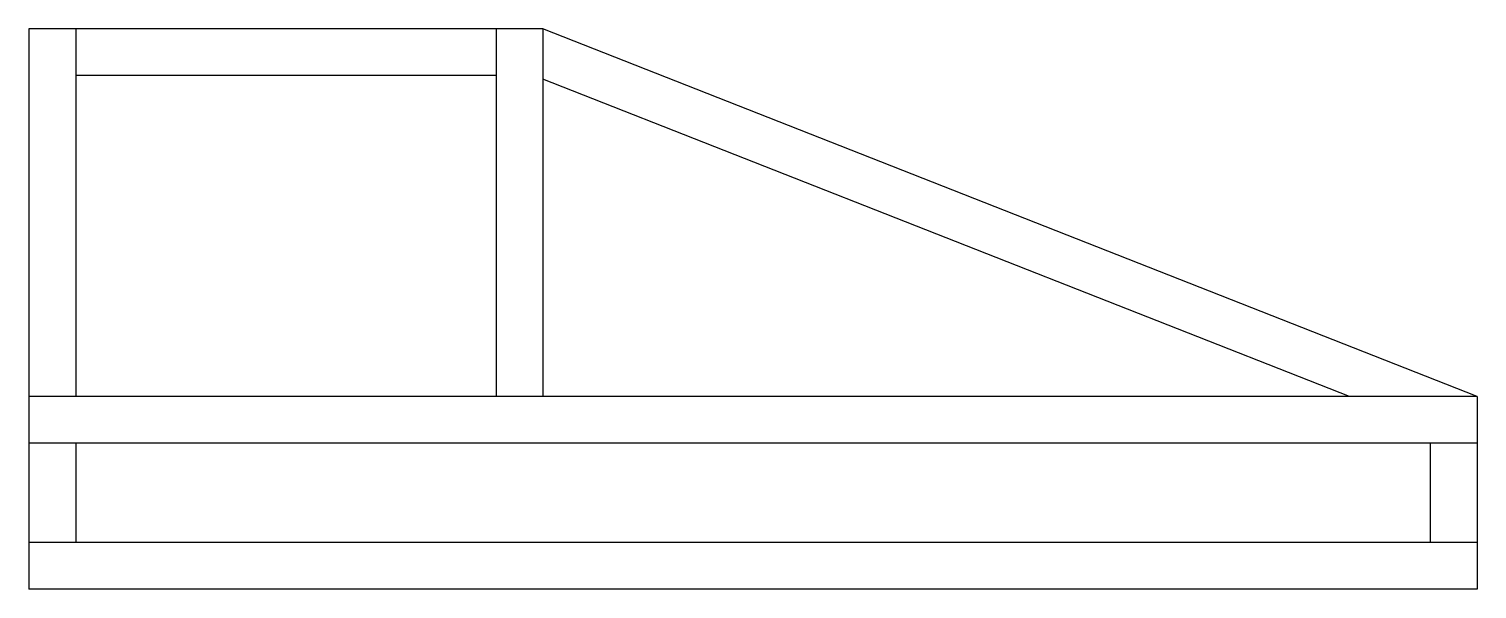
# Paper-space layout '_Front' of a CAD drawing. Header units: inches. Extents: x 0 to 62, y -12 to 12.
import ezdxf

# ---------------------------------------------------------------- set-up
doc = ezdxf.new("R2010")
doc.units = ezdxf.units.IN
doc.header["$MEASUREMENT"] = 0

psp = doc.layouts.new('_Front')

# ---------------------------------------------------------------- linework, layer by layer
at = {"color": 7, "linetype": 'Continuous', "lineweight": 25}
for p, q in [((22, 12), (0, 12)), ((0, 12), (0, -12)), ((2, 12), (2, -3.75)), ((20, 12), (20, -3.75)), ((22, 12), (22, -3.75)), ((62, -3.75), (22, 12)), ((20, 10), (2, 10)), ((56.541, -3.75), (22, 9.851)), ((62, -3.75), (0, -3.75)), ((62, -3.75), (62, -12)), ((62, -5.75), (0, -5.75)), ((2, -5.75), (2, -10)), ((60, -5.75), (60, -10)), ((62, -10), (0, -10)), ((62, -12), (0, -12))]:
    psp.add_line(p, q, dxfattribs=at)

doc.saveas('drawing.dxf')
